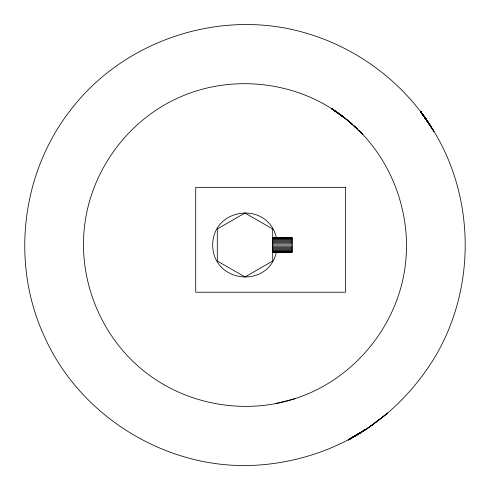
<?xml version="1.0" encoding="UTF-8"?>
<svg xmlns="http://www.w3.org/2000/svg" width="490" height="490" viewBox="0 0 490 490"><rect width="100%" height="100%" fill="white"/><g stroke="black" fill="none" stroke-linecap="round" stroke-linejoin="round"><path stroke-width="0.73" d="M276.452 251.97C268.195 289.192 212.881 283.085 212.697 245C212.881 206.915 268.195 200.808 276.452 238.03M433.025 129.819C404.244 82.73 357.088 47.45 303.99 32.536C219.171 8.165 122.237 40.823 69.464 111.561C20.641 175.01 10.841 265.127 44.878 337.586C81.211 418.013 168.86 470.749 256.938 465.175C293.835 462.811 330.242 451.639 361.681 432.1C391.087 413.725 415.753 388.141 433.938 358.68C475.612 290.325 475.606 199.675 433.938 131.32L424.064 116.326M368.878 427.415L387.749 413.058L368.743 427.507L348.286 439.812L349.278 439.285M372.97 424.567L361.951 431.929L348.286 439.812L349.897 438.954M364.058 429.552L365.589 429.601L348.286 439.812L351.361 438.152M365.124 429.908L348.286 439.812L355.434 435.849M360.683 432.719L348.286 439.812L352.867 437.313M358.006 434.342L348.286 439.812L353.131 437.166M355.005 436.1L348.286 439.812L358.533 434.018L357.002 434.018M292.163 399.515L294.925 398.646C353.333 380.038 397.941 326.107 405.279 265.249C411.422 216.451 394.076 165.608 359.274 130.836M341.34 115.315L341.022 115.083L341.346 115.322C294.625 80.28 228.959 73.733 176.216 98.821C126.965 121.869 91.422 170.79 84.721 224.751C77.788 278.688 100.046 334.909 142.026 369.478C183.842 404.232 243.242 415.563 294.925 398.646M275.27 403.687L291.428 399.693M272.342 237.779L292.163 237.779L292.163 252.221L272.342 252.221M272.342 237.889L292.163 237.889M272.342 238.214L292.163 238.214M272.342 238.746L292.163 238.746M272.342 239.469L292.163 239.469M272.342 240.357L292.163 240.357M272.342 241.386L292.163 241.386M272.342 242.532L292.163 242.532M272.342 243.744L292.163 243.744M272.342 245L292.163 245M272.342 246.256L292.163 246.256M272.342 247.468L292.163 247.468M272.342 248.608L292.163 248.608M272.342 249.643L292.163 249.643M272.342 250.531L292.163 250.531M272.342 251.254L292.163 251.254M272.342 251.787L292.163 251.787M272.342 252.111L292.163 252.111M364.058 429.601L365.583 429.608M341.457 115.407L342.963 116.54L331.565 108.596L348.329 120.816L331.565 108.596L340.348 114.678M340.771 114.96L341.996 115.812M331.565 108.596L344.954 118.084M342.087 115.879L343.655 117.073M347.796 120.387L348.745 121.165L346.02 118.935M352.316 124.436L347.974 120.522L362.765 134.413L354.393 126.138M355.379 127.039L347.974 120.522L352.31 124.24M347.974 120.522L351.82 123.841M354.521 126.297L357.21 128.797M354.484 126.396L357.198 128.839M354.301 126.053L355.611 127.265M423.832 116.001L420.536 111.561L433.938 131.32L420.536 111.561L424.328 116.694M424.61 117.086L420.536 111.561L431.316 127.075M425.167 117.882L420.536 111.561L430.03 125.06M423.58 115.658L423.201 115.132M425.969 119.021L420.536 111.561L429.65 124.485M426.325 119.529L420.536 111.561L429.075 123.603M426.9 120.375L420.536 111.561L428.389 122.574M427.268 120.914L420.536 111.561L427.605 121.41M245 213.009L217.297 229.002L217.297 260.999L245 276.991L272.703 260.999L272.703 229.002L245 213.009M345.444 187.345L195.712 187.345L195.712 292.218L345.444 292.218L345.444 187.345"/></g></svg>
